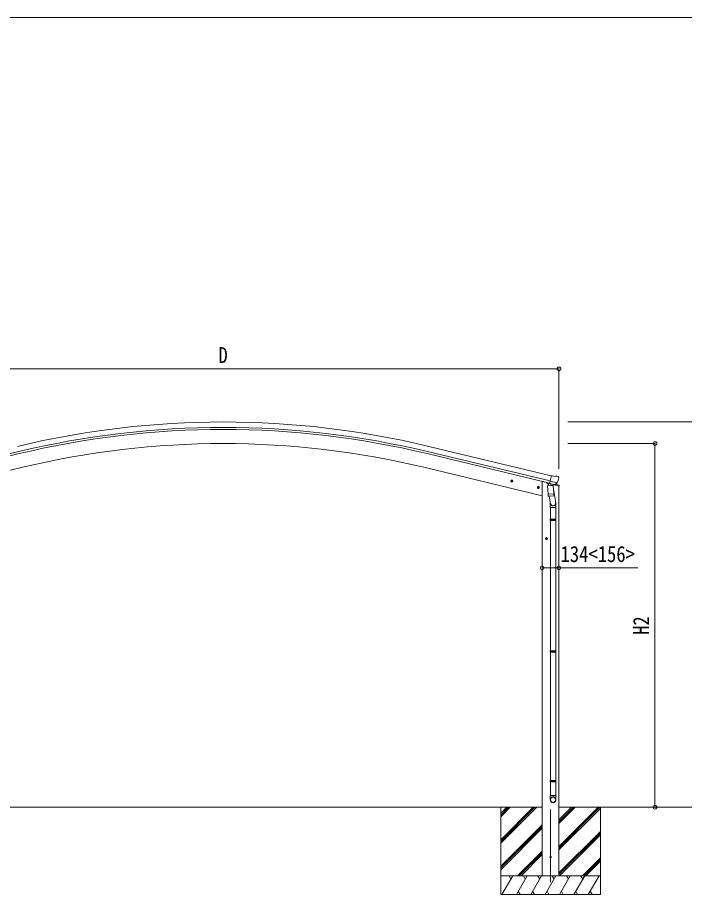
# Model space of a CAD drawing. Units: millimetres at full size, sheet at 1:30; details may follow other scales. Extents: x -8385 to 8479, y -5853 to 5787.
# Drawn here: x -5323 to 31, y -1250 to 5787 of the extents above; entities that cross this region are included whole.
import ezdxf
from ezdxf.enums import TextEntityAlignment as Align

# ---------------------------------------------------------------- set-up
doc = ezdxf.new("R2010")
doc.units = ezdxf.units.MM
doc.header["$LTSCALE"] = 30
doc.header["$PDMODE"] = 32
doc.header["$PDSIZE"] = 30
for name, color, linetype, lineweight in [('0-0_0', 7, 'Continuous', 9), ('0-1_本体', 4, 'Continuous', 9), ('0-2_部品', 7, 'Continuous', 9), ('0-8_PARTS2', 2, 'Continuous', 9), ('0-A_寸法', 6, 'Continuous', 9), ('F-0_240', 7, 'Continuous', 9)]:
    doc.layers.add(name, color=color, linetype=linetype, lineweight=lineweight)
doc.styles.add('ＭＳ ゴシック', font='')
doc.styles.get('ＭＳ ゴシック').set_extended_font_data('MS Gothic')

msp = doc.modelspace()

# ---------------------------------------------------------------- linework, layer by layer
at = {"layer": '0-0_0'}
for p, q in [((-6233.93, -550.47), (-1111.11, -550.47)), ((-1444.11, -550.47), (-1444.11, -1250.47)), ((-1444.11, -811.2), (-1183.38, -550.47)), ((-1444.11, -825.34), (-1169.24, -550.47)), ((-1444.11, -839.48), (-1155.09, -550.47)), ((-1444.11, -627.35), (-1367.23, -550.47)), ((-1444.11, -613.21), (-1381.37, -550.47)), ((-1444.11, -599.07), (-1395.51, -550.47)), ((-977.11, -550.47), (-555.95, -550.47)), ((-977.11, -864.7), (-662.88, -550.47)), ((-977.11, -878.84), (-648.74, -550.47)), ((-977.11, -680.85), (-846.73, -550.47)), ((-977.11, -666.71), (-860.87, -550.47)), ((-977.11, -652.57), (-875.01, -550.47)), ((-977.11, -892.98), (-644.11, -559.98)), ((-644.11, -550.47), (-644.11, -1250.47)), ((-1444.11, -1023.33), (-1111.11, -690.33)), ((-1444.11, -1037.47), (-1111.11, -704.47)), ((-1444.11, -1051.61), (-1111.11, -718.62)), ((-977.11, -1076.83), (-644.11, -743.83)), ((-977.11, -1090.97), (-644.11, -757.97)), ((-972.47, -1100.47), (-644.11, -772.12)), ((-1309.12, -1100.47), (-1111.11, -902.46)), ((-1294.98, -1100.47), (-1111.11, -916.61)), ((-1280.83, -1100.47), (-1111.11, -930.75)), ((-788.62, -1100.47), (-644.11, -955.96)), ((-774.48, -1100.47), (-644.11, -970.11)), ((-760.33, -1100.47), (-644.11, -984.25)), ((-644.11, -1100.47), (-1444.11, -1100.47)), ((-1433.82, -1250.47), (-1347.22, -1100.47)), ((-1362.22, -1126.45), (-1377.22, -1100.47)), ((-1318.35, -1250.47), (-1231.75, -1100.47)), ((-1246.75, -1126.45), (-1261.75, -1100.47)), ((-1202.88, -1250.47), (-1116.28, -1100.47)), ((-1131.28, -1126.45), (-1146.28, -1100.47)), ((-1111.11, -1100.47), (-977.11, -1100.47)), ((-1087.41, -1250.47), (-1000.81, -1100.47)), ((-1015.81, -1126.45), (-1030.81, -1100.47)), ((-971.94, -1250.47), (-885.34, -1100.47)), ((-900.34, -1126.45), (-915.34, -1100.47)), ((-856.47, -1250.47), (-769.87, -1100.47)), ((-799.87, -1100.47), (-784.87, -1126.45)), ((-741, -1250.47), (-654.4, -1100.47)), ((-1444.11, -1250.47), (-644.11, -1250.47)), ((-1303.35, -1224.49), (-1288.35, -1250.47)), ((-1187.88, -1224.49), (-1172.88, -1250.47)), ((-1072.41, -1224.49), (-1057.41, -1250.47)), ((-956.94, -1224.49), (-941.94, -1250.47)), ((-841.47, -1224.49), (-826.47, -1250.47)), ((-726, -1224.49), (-711, -1250.47))]:
    msp.add_line(p, q, dxfattribs=at)
at = {"layer": '0-1_本体'}
for p, q in [((-2021.16, 2345.9), (-1037.92, 2109.85)), ((-5313.4, 2303.93), (-6296.64, 2067.87)), ((-5309.47, 2287.56), (-6292.72, 2051.53)), ((-2035.17, 2287.56), (-1051.92, 2051.51)), ((-2031.24, 2303.93), (-1047.99, 2067.87)), ((-6233.93, 1949.41), (-5283.09, 2177.68)), ((-1110.71, 1949.41), (-2061.55, 2177.68)), ((-1110.71, 2062.53), (-1097.83, 2062.53)), ((-1110.71, 2062.53), (-1110.71, -1100.47)), ((-976.71, 2026.25), (-976.71, -1100.47))]:
    msp.add_line(p, q, dxfattribs=at)
for radius in [7073, 7029.83, 7013, 6900]:
    msp.add_arc((-3672.32, -4531.67), radius, 76.5, 103.5, dxfattribs=at)
at = {"layer": '0-2_部品'}
for p, q in [((-1011.32, 2105.19), (-1037.25, 2111.42)), ((-1365.19, 2069.63), (-1345.74, 2064.96)), ((-1357.6, 2074.49), (-1362.76, 2069.05)), ((-1357.8, 2057.57), (-1353.13, 2077.02)), ((-1350.3, 2072.74), (-1357.6, 2074.49)), ((-1353.33, 2060.1), (-1348.17, 2065.54)), ((-1348.17, 2065.54), (-1350.3, 2072.74)), ((-1078.79, 2057.96), (-1078.79, 2054.7)), ((-1056.73, 2045.46), (-1074.96, 2049.84)), ((-1052.98, 2049.78), (-1066.29, 2034.47)), ((-1052.03, 2049.85), (-1052.98, 2049.78)), ((-1048.95, 2047.38), (-1050.48, 2047.75)), ((-1012.25, 2038.57), (-1048.95, 2047.38)), ((-990.32, 2053.57), (-1047.83, 2067.38)), ((-1043, 2045.55), (-1041.98, 2030.95)), ((-1011.32, 2105.19), (-998.06, 2107.89)), ((-1007.17, 2038.66), (-990.79, 2053.15)), ((-1003.48, 2041.93), (-976.54, 2035.47)), ((-983.58, 2104.7), (-996.76, 2107.87)), ((-980.48, 2102.45), (-976.63, 2096.16)), ((-976.27, 2093.88), (-976.54, 2092.73)), ((-1151.27, 2018.27), (-1131.82, 2013.6)), ((-1143.67, 2023.13), (-1148.84, 2017.69)), ((-1143.88, 2006.21), (-1139.21, 2025.66)), ((-1136.38, 2021.38), (-1143.67, 2023.13)), ((-1139.41, 2008.74), (-1134.24, 2014.18)), ((-1134.24, 2014.18), (-1136.38, 2021.38)), ((-1067.4, 2028.02), (-1021.71, 2031.21)), ((-1062.72, 1961.18), (-1067.4, 2028.02)), ((-1066.29, 2034.47), (-1065.85, 2028.12)), ((-1014.79, 2036.56), (-1040.6, 2030.12)), ((-1023.48, 2034.39), (-1023.25, 2031.1)), ((-1021.71, 2031.21), (-1017.03, 1964.37)), ((-1018.76, 1989.14), (-1002.85, 1892.97)), ((-1009.88, 2038.09), (-1017.4, 2039.9)), ((-974.24, 2025.66), (-1017.17, 2035.96)), ((-1014.09, 2038.34), (-1014.03, 2037.6)), ((-1010.72, 2038.2), (-1012.25, 2038.57)), ((-974.24, 2032.55), (-974.24, 2025.66)), ((-1062.72, 1961.18), (-1017.03, 1964.37)), ((-1062.71, 1961.18), (-1061.82, 1948.48)), ((-1018.02, 1949.77), (-1059.71, 1946.85)), ((-1054.29, 1947.23), (-1043.56, 1883.65)), ((-1016.17, 1951.91), (-1017.05, 1964.37)), ((-1016.57, 1950.55), (-1016.57, 1950.55)), ((-1046.7, 1890.46), (-1046.7, 1855.81)), ((-1046.7, 1855.81), (-1000.7, 1855.81)), ((-1044.7, 1855.81), (-1044.7, 1761.81)), ((-1002.7, 1855.81), (-1002.7, 1761.81)), ((-1000.7, 1855.81), (-1000.7, 1890.16)), ((-1046.7, 1759.81), (-1045.7, 1761.81)), ((-1046.7, 1759.81), (-1000.7, 1759.81)), ((-1046.7, 1759.81), (-1046.7, 1751.81)), ((-1045.7, 1761.81), (-1001.7, 1761.81)), ((-1000.7, 1759.81), (-1001.7, 1761.81)), ((-1046.7, 1751.81), (-1000.7, 1751.81)), ((-1046.7, 1751.81), (-1045.7, 1749.81)), ((-1045.7, 1749.81), (-1001.7, 1749.81)), ((-1044.7, 1749.81), (-1044.7, 705.47)), ((-1002.7, 1749.81), (-1002.7, 705.47)), ((-1086.91, 1605.94), (-1066.91, 1605.94)), ((-1080.66, 1612.44), (-1084.41, 1605.94)), ((-1073.16, 1612.44), (-1080.66, 1612.44)), ((-1076.91, 1595.94), (-1076.91, 1615.94)), ((-1069.4, 1605.94), (-1073.16, 1612.44)), ((-1073.16, 1599.44), (-1069.4, 1605.94)), ((-1046.7, 703.47), (-1045.7, 705.47)), ((-1045.7, 705.47), (-1001.7, 705.47)), ((-1000.7, 703.47), (-1001.7, 705.47)), ((-1046.7, 703.47), (-1000.7, 703.47)), ((-1046.7, 703.47), (-1046.7, 695.47)), ((-1046.7, 695.47), (-1000.7, 695.47)), ((-1046.7, 695.47), (-1045.7, 693.47)), ((-1045.7, 693.47), (-1001.7, 693.47)), ((-1044.7, 693.47), (-1044.7, -334.57)), ((-1002.7, 693.47), (-1002.7, -334.57)), ((-1046.7, -336.57), (-1045.7, -334.57)), ((-1046.7, -336.57), (-1000.7, -336.57)), ((-1046.7, -336.57), (-1046.7, -344.57)), ((-1046.7, -344.57), (-1000.7, -344.57)), ((-1046.7, -344.57), (-1045.7, -346.57)), ((-1045.7, -334.57), (-1001.7, -334.57)), ((-1045.7, -346.57), (-1001.7, -346.57)), ((-1044.7, -346.57), (-1044.7, -456.57)), ((-1002.7, -346.57), (-1002.7, -456.57)), ((-1000.7, -336.57), (-1001.7, -334.57)), ((-1046.7, -490.71), (-1046.7, -456.57)), ((-1046.7, -456.57), (-1000.7, -456.57)), ((-1000.7, -490.71), (-1000.7, -456.57))]:
    msp.add_line(p, q, dxfattribs=at)
for points in [[(-1042.68, 2045.97), (-1052.41, 2048.3), (-1037.25, 2111.42)], [(-1362.76, 2069.05), (-1360.63, 2061.85), (-1353.33, 2060.1)], [(-1042.68, 2045.97), (-1042.45, 2045.82), (-1017.68, 2039.87), (-1017.4, 2039.9)], [(-990.05, 2054.15), (-990.64, 2053.3), (-990.79, 2053.15)], [(-1148.84, 2017.69), (-1146.71, 2010.49), (-1139.41, 2008.74)], [(-1000.7, 1759.81), (-1000.7, 1751.81), (-1001.7, 1749.81)], [(-1084.41, 1605.94), (-1080.66, 1599.44), (-1073.16, 1599.44)], [(-1000.7, 703.47), (-1000.7, 695.47), (-1001.7, 693.47)], [(-1000.7, -336.57), (-1000.7, -344.57), (-1001.7, -346.57)]]:
    msp.add_lwpolyline(points, dxfattribs=at)
for centre, radius in [((-1355.46, 2067.29), 8.5), ((-1355.46, 2067.29), 7.7), ((-1355.46, 2067.29), 6.5), ((-1141.54, 2015.94), 8.5), ((-1141.54, 2015.94), 7.7), ((-1141.54, 2015.94), 6.5), ((-1076.91, 1605.94), 8.5), ((-1076.91, 1605.94), 7.7), ((-1076.91, 1605.94), 6.5)]:
    msp.add_circle(centre, radius, dxfattribs=at)
at = {"layer": '0-2_部品', "color": 4}
msp.add_circle((-1043.71, -950.47), 5, dxfattribs=at)
at = {"layer": '0-2_部品'}
for centre, radius, start, end in [((-1073.79, 2054.7), 5, 180, 256.5), ((-1050.36, 2048.23), 0.5, 221.23754, 256.5), ((-1043.6, 2045.47), 0.604, 7.79405, 79.40158), ((-997.46, 2104.95), 3, 76.5, 101.5), ((-1173.35, 2139.98), 202.4, 334.90875, 346.5), ((-984.75, 2099.84), 5, 31.5, 76.5), ((-1040.96, 2031.09), 1.03, 188.03431, 289.96103), ((-1015.03, 2037.53), 1, 284, 4), ((-1013.59, 2038.37), 0.5, 76.5, 184), ((-1010.6, 2038.69), 0.5, 256.5, 291.76246), ((-977.24, 2032.55), 3, 0, 76.5), ((-1059.85, 1948.85), 2, 190.53157, 274), ((-1018.16, 1951.76), 2, 274, 322.59038), ((-1018.12, 1951.73), 1.95, 322.52234, 4.95983), ((-1030.7, 1890.16), 30, 0, 2.54858)]:
    msp.add_arc(centre, radius, start, end, dxfattribs=at)
for centre, major_axis, ratio, start_param, end_param in [((-979.19, 2094.59), (1.57, -2.57), 0.99628, 0.7835347, 1.5707963), ((-1009.18, 2041.02), (0.73, -2.92), 0.997631, 5.8041905, 5.8929484), ((-1009.22, 2041.14), (-2.63, 3.16), 0.650902, 2.1145521, 2.1873627), ((-1009.16, 2040.92), (0.73, -2.92), 0.997631, 5.965759, 6.7621801), ((-1023.7, 1890.46), (-23, 0), 0.996195, 6.0000678, 10.0103449), ((-1023.7, 1890.46), (-21, 0), 0.996195, 0.3319459, 3.3482706), ((-1023.7, -488.97), (23, 0), 0.996195, 6.2831853, 9.424778), ((-1023.7, -490.71), (23, 0), 0.996195, 6.2831853, 9.424778), ((-1023.7, -490.71), (0, -23.43), 0.981806, 4.712389, 7.8539816)]:
    msp.add_ellipse(centre, major_axis=major_axis, ratio=ratio, start_param=start_param, end_param=end_param, dxfattribs=at)
msp.add_ellipse((-1023.7, -490.71), major_axis=(-21, 0), ratio=0.996195, dxfattribs=at)
at = {"layer": '0-8_PARTS2'}
msp.add_line((-1043.71, -1151.41), (-1043.71, -567.46), dxfattribs=at)
at = {"layer": '0-A_寸法'}
for p, q in [((-6368.23, 2967.06), (-976.21, 2967.06)), ((-976.21, 2967.06), (-976.21, 2164.72)), ((400.37, 2541.33), (-906.06, 2541.33)), ((-205.61, 2368.33), (-906.06, 2368.33)), ((-205.61, -550.47), (-205.61, 2368.33)), ((-205.61, -550.47), (-599.85, -550.47)), ((400.37, -550.47), (-205.61, -550.47))]:
    msp.add_line(p, q, dxfattribs=at)
msp.add_lwpolyline([(-342.11, 1370.78), (-976.71, 1370.78), (-1110.71, 1370.78)], dxfattribs=at)
for p in [(-976.21, 2967.06), (-205.61, 2368.33), (-1110.71, 1370.78), (-976.71, 1370.78), (-205.61, -550.47)]:
    msp.add_point(p, dxfattribs=at)
at = {"layer": 'F-0_240', "color": 5}
msp.add_line((-8385.45, 5787.34), (8054.55, 5787.34), dxfattribs=at)

# ---------------------------------------------------------------- texts
at = {"layer": '0-A_寸法', "color": 7, "style": 'ＭＳ ゴシック', "width": 0.85}
for s, p in [('D', (-3710.22, 2975.06)), ('134<156>', (-963.41, 1378.78))]:
    msp.add_text(s, height=129, dxfattribs=at).set_placement(p, align=Align.BOTTOM_LEFT)
msp.add_text('H2', height=129, rotation=90, dxfattribs=at).set_placement((-213.61, 832.93), align=Align.BOTTOM_LEFT)

doc.saveas('drawing.dxf')
